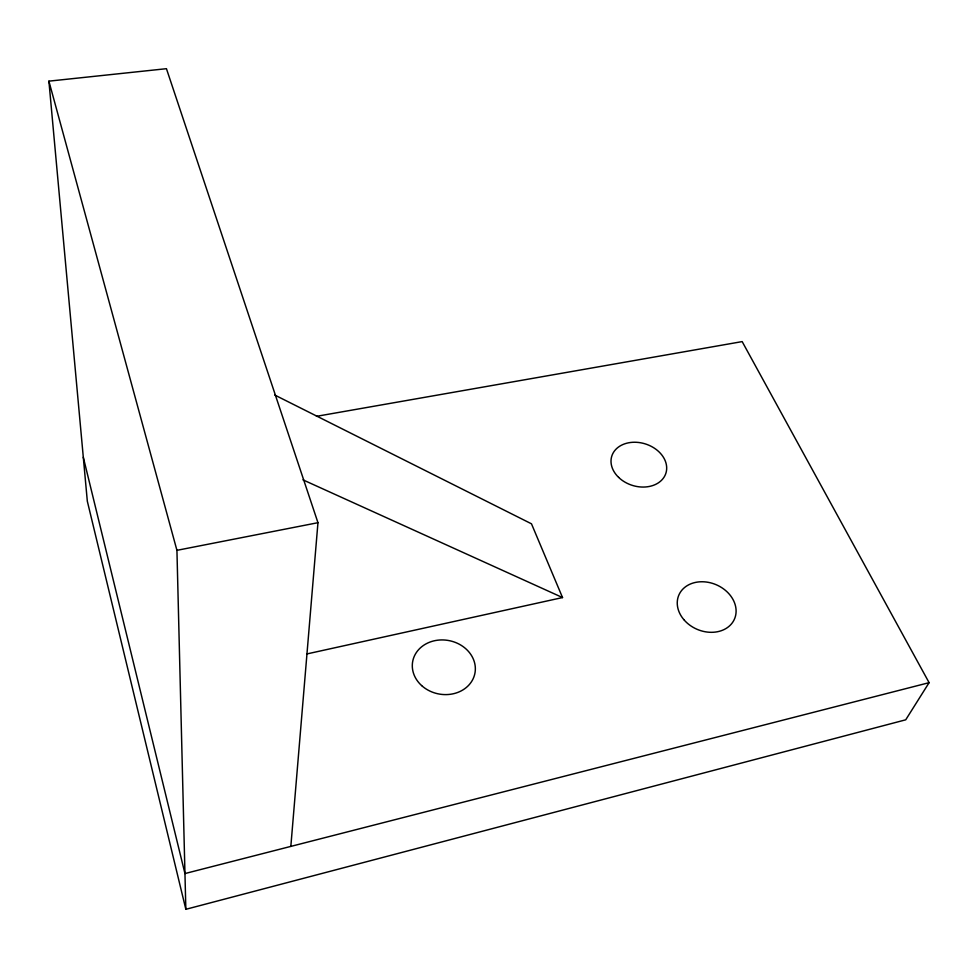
<?xml version="1.0" encoding="UTF-8"?>
<svg xmlns="http://www.w3.org/2000/svg" width="978" height="978" viewBox="0 0 978 978"><rect width="100%" height="100%" fill="white"/><g stroke="black" fill="none" stroke-linecap="round" stroke-linejoin="round"><path stroke-width="1.47" d="M290.833 846.398L317.96 522.692L166.443 68.692L48.9 81.15L87.323 501.213L185.844 909.308L905.726 719.808L929.1 682.668L742.168 341.603L316.456 416.335M929.1 682.668L184.952 873.562L83.301 457.264M307.043 653.903L562.533 597.558L531.482 523.817L274.769 395.051M185.844 909.308L176.932 550.333L317.96 522.692M302.96 479.856L562.533 597.558M48.9 81.15L176.932 550.333M618.622 477.386A28.386 21.736 17.5 0 0 665.541 474.244A28.386 21.736 17.5 0 0 632.363 442.313A28.386 21.736 17.5 0 0 618.622 477.386M683.805 619.6A30.281 24.254 23.2 0 0 734.148 619.759A30.281 24.254 23.2 0 0 702.07 581.751A30.281 24.254 23.2 0 0 683.805 619.6M421.64 685.59A31.675 27.176 10.7 0 0 474.318 675.688A31.675 27.176 10.7 0 0 435.516 640.529A31.675 27.176 10.7 0 0 421.64 685.59"/></g></svg>
